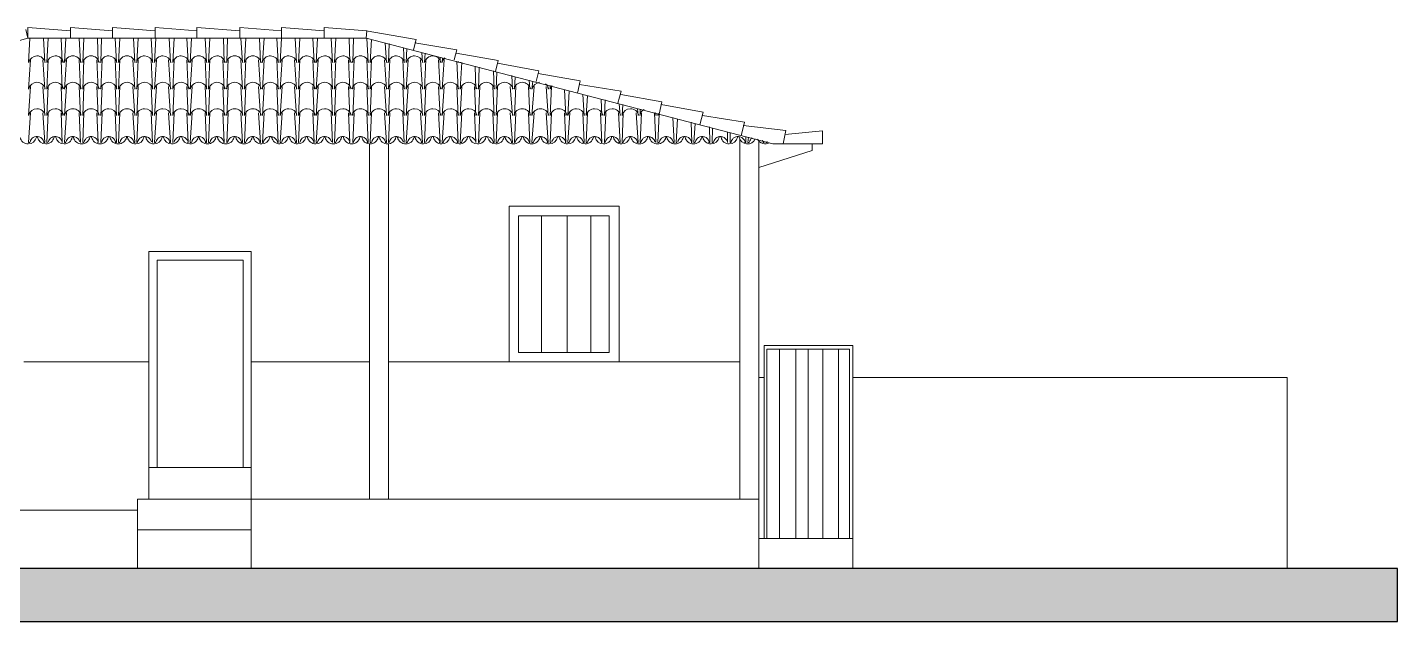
# Model space of a CAD drawing. Header units: millimetres. Extents: x -84153 to -61253, y 16 to 5607.
# Drawn here: x -74154 to -61253, y 16 to 5607 of the extents above; entities that cross this region are included whole.
import ezdxf

# ---------------------------------------------------------------- set-up
doc = ezdxf.new("R2010")
doc.units = ezdxf.units.MM
for name, color, linetype, lineweight in [('A-ALV-___-___-EXI', 250, 'Continuous', 25), ('A-BAS-___-___-EXI', 250, 'Continuous', 25), ('A-COB-___-___-EXI', 250, 'Continuous', 25), ('A-ESC-___-___-EXI', 250, 'Continuous', 25), ('A-JAN-___-___-EXI', 250, 'Continuous', 25), ('A-POR-___-___-EXI', 250, 'Continuous', 25)]:
    doc.layers.add(name, color=color, linetype=linetype, lineweight=lineweight)

msp = doc.modelspace()

# ---------------------------------------------------------------- hatches: boundary and pattern name
at = {"layer": 'A-BAS-___-___-EXI', "true_color": 0xcb9898}
msp.add_hatch(color=253, dxfattribs=at).paths.add_polyline_path([(-61253, 16), (-61253, 516), (-84153, 516), (-84153, 16)])

# ---------------------------------------------------------------- linework, layer by layer
at = {"layer": 'A-ALV-___-___-EXI', "color": 28, "lineweight": 15}
for p, q in [((-67447, 1166), (-67447, 4555)), ((-67268, 1166), (-67268, 4543)), ((-70932, 1166), (-70932, 4511)), ((-70754, 1166), (-70754, 4511)), ((-74188, 2459), (-73009, 2459)), ((-72047, 2459), (-70932, 2459)), ((-70754, 2459), (-67447, 2459)), ((-67268, 2312), (-67217, 2312)), ((-72047, 1166), (-67268, 1166)), ((-67268, 516), (-67268, 1166))]:
    msp.add_line(p, q, dxfattribs=at)
at = {"layer": 'A-ALV-___-___-EXI', "color": 28, "lineweight": 15, "flags": 128}
for points in [[(-77584, 4536), (-77584, 1064), (-73117, 1064)], [(-66383, 2312), (-62292, 2312), (-62292, 516)]]:
    msp.add_lwpolyline(points, dxfattribs=at)
at = {"layer": 'A-BAS-___-___-EXI'}
msp.add_lwpolyline([(-84153, 516), (-84153, 16), (-61253, 16), (-61253, 516)], close=True, dxfattribs=at)
at = {"layer": 'A-COB-___-___-EXI', "color": 28, "lineweight": 15}
for p, q in [((-73748, 5575), (-74150, 5607)), ((-73748, 5505), (-73748, 5607)), ((-73353, 5575), (-73748, 5607)), ((-73353, 5505), (-73353, 5607)), ((-72952, 5575), (-73353, 5607)), ((-72952, 5505), (-72952, 5607)), ((-72557, 5575), (-72952, 5607)), ((-72557, 5505), (-72557, 5607)), ((-72155, 5575), (-72557, 5607)), ((-72155, 5505), (-72155, 5607)), ((-71760, 5575), (-72155, 5607)), ((-71359, 5575), (-71760, 5607)), ((-71359, 5505), (-71359, 5607)), ((-70957, 5575), (-71359, 5607)), ((-70964, 5575), (-70492, 5492)), ((-74143, 5275), (-74130, 5505)), ((-73990, 5275), (-74003, 5505)), ((-73971, 5275), (-73958, 5505)), ((-73825, 5275), (-73837, 5505)), ((-73806, 5275), (-73793, 5505)), ((-73653, 5275), (-73665, 5505)), ((-73633, 5275), (-73621, 5505)), ((-73487, 5275), (-73493, 5505)), ((-73461, 5275), (-73455, 5505)), ((-73315, 5275), (-73328, 5505)), ((-73296, 5275), (-73283, 5505)), ((-73143, 5275), (-73156, 5505)), ((-73124, 5275), (-73111, 5505)), ((-72977, 5275), (-72990, 5505)), ((-72958, 5275), (-72945, 5505)), ((-72805, 5275), (-72818, 5505)), ((-72786, 5275), (-72773, 5505)), ((-72640, 5275), (-72652, 5505)), ((-72620, 5275), (-72608, 5505)), ((-72467, 5275), (-72480, 5505)), ((-72448, 5275), (-72436, 5505)), ((-72302, 5275), (-72308, 5505)), ((-72276, 5275), (-72270, 5505)), ((-72130, 5275), (-72143, 5505)), ((-72111, 5275), (-72098, 5505)), ((-71958, 5275), (-71970, 5505)), ((-71939, 5275), (-71926, 5505)), ((-71792, 5275), (-71805, 5505)), ((-71620, 5275), (-71633, 5505)), ((-71601, 5275), (-71588, 5505)), ((-71454, 5275), (-71467, 5505)), ((-71435, 5275), (-71423, 5505)), ((-71282, 5275), (-71295, 5505)), ((-71263, 5275), (-71250, 5505)), ((-71117, 5275), (-71123, 5505)), ((-71091, 5275), (-71085, 5505)), ((-70945, 5275), (-70957, 5505)), ((-70926, 5275), (-70913, 5492)), ((-70773, 5275), (-70785, 5460)), ((-70754, 5275), (-70747, 5454)), ((-70518, 5396), (-70492, 5492)), ((-70505, 5460), (-70110, 5396)), ((-74143, 5027), (-74124, 5301)), ((-73990, 5027), (-74009, 5301)), ((-73971, 5027), (-73958, 5301)), ((-73825, 5027), (-73837, 5301)), ((-73806, 5027), (-73786, 5301)), ((-73653, 5027), (-73665, 5301)), ((-73633, 5027), (-73621, 5301)), ((-73487, 5027), (-73500, 5301)), ((-73461, 5027), (-73449, 5301)), ((-73315, 5027), (-73328, 5301)), ((-73296, 5027), (-73283, 5301)), ((-73143, 5027), (-73162, 5301)), ((-73124, 5027), (-73111, 5301)), ((-72977, 5027), (-72990, 5301)), ((-72958, 5027), (-72939, 5301)), ((-72805, 5027), (-72824, 5301)), ((-72786, 5027), (-72773, 5301)), ((-72640, 5027), (-72652, 5301)), ((-72620, 5027), (-72601, 5301)), ((-72467, 5027), (-72480, 5301)), ((-72448, 5027), (-72436, 5301)), ((-72302, 5027), (-72315, 5301)), ((-72276, 5027), (-72264, 5301)), ((-72130, 5027), (-72143, 5301)), ((-72111, 5027), (-72098, 5301)), ((-71958, 5027), (-71977, 5301)), ((-71939, 5027), (-71926, 5301)), ((-71792, 5027), (-71805, 5301)), ((-71773, 5027), (-71754, 5301)), ((-71620, 5027), (-71639, 5301)), ((-71601, 5027), (-71588, 5301)), ((-71454, 5027), (-71467, 5301)), ((-71435, 5027), (-71416, 5301)), ((-71282, 5027), (-71295, 5301)), ((-71263, 5027), (-71250, 5301)), ((-71117, 5027), (-71129, 5301)), ((-71091, 5027), (-71078, 5301)), ((-70945, 5027), (-70957, 5301)), ((-70926, 5027), (-70913, 5301)), ((-70773, 5027), (-70792, 5301)), ((-70754, 5027), (-70741, 5301)), ((-70607, 5027), (-70620, 5301)), ((-70607, 5275), (-70613, 5415)), ((-70588, 5275), (-70581, 5409)), ((-70588, 5027), (-70569, 5301)), ((-70435, 5027), (-70454, 5301)), ((-70435, 5275), (-70441, 5371)), ((-70416, 5275), (-70409, 5364)), ((-70416, 5027), (-70403, 5301)), ((-70269, 5027), (-70282, 5301)), ((-70269, 5275), (-70269, 5326)), ((-70250, 5275), (-70244, 5320)), ((-70250, 5027), (-70231, 5301)), ((-70135, 5301), (-70110, 5396)), ((-70116, 5364), (-69721, 5294)), ((-69747, 5192), (-69721, 5294)), ((-70097, 5027), (-70110, 5288)), ((-70097, 5275), (-70097, 5282)), ((-70078, 5027), (-70065, 5275)), ((-69932, 5027), (-69938, 5243)), ((-69906, 5027), (-69900, 5231)), ((-69760, 5027), (-69766, 5199)), ((-69740, 5027), (-69734, 5186)), ((-69728, 5269), (-69339, 5199)), ((-69365, 5097), (-69339, 5199)), ((-69345, 5173), (-68950, 5103)), ((-74143, 4778), (-74124, 5052)), ((-73990, 4778), (-74009, 5052)), ((-73971, 4778), (-73958, 5052)), ((-73825, 4778), (-73837, 5052)), ((-73806, 4778), (-73786, 5052)), ((-73653, 4778), (-73665, 5052)), ((-73633, 4778), (-73621, 5052)), ((-73487, 4778), (-73500, 5052)), ((-73461, 4778), (-73449, 5052)), ((-73315, 4778), (-73328, 5052)), ((-73296, 4778), (-73283, 5052)), ((-73143, 4778), (-73162, 5052)), ((-73124, 4778), (-73111, 5052)), ((-72977, 4778), (-72990, 5052)), ((-72958, 4778), (-72939, 5052)), ((-72805, 4778), (-72824, 5052)), ((-72786, 4778), (-72773, 5052)), ((-72640, 4778), (-72652, 5052)), ((-72620, 4778), (-72601, 5052)), ((-72467, 4778), (-72480, 5052)), ((-72448, 4778), (-72436, 5052)), ((-72302, 4778), (-72315, 5052)), ((-72276, 4778), (-72264, 5052)), ((-72130, 4778), (-72143, 5052)), ((-72111, 4778), (-72098, 5052)), ((-71958, 4778), (-71977, 5052)), ((-71939, 4778), (-71926, 5052)), ((-71792, 4778), (-71805, 5052)), ((-71773, 4778), (-71754, 5052)), ((-71620, 4778), (-71639, 5052)), ((-71601, 4778), (-71588, 5052)), ((-71454, 4778), (-71467, 5052)), ((-71435, 4778), (-71416, 5052)), ((-71282, 4778), (-71295, 5052)), ((-71263, 4778), (-71250, 5052)), ((-71117, 4778), (-71129, 5052)), ((-71091, 4778), (-71078, 5052)), ((-70945, 4778), (-70957, 5052)), ((-70926, 4778), (-70913, 5052)), ((-70773, 4778), (-70792, 5052)), ((-70754, 4778), (-70741, 5052)), ((-70607, 4778), (-70620, 5052)), ((-70588, 4778), (-70569, 5052)), ((-70435, 4778), (-70454, 5052)), ((-70416, 4778), (-70403, 5052)), ((-70269, 4778), (-70282, 5052)), ((-70250, 4778), (-70231, 5052)), ((-70097, 4778), (-70110, 5052)), ((-70078, 4778), (-70065, 5052)), ((-69932, 4778), (-69944, 5052)), ((-69906, 4778), (-69893, 5052)), ((-69760, 4778), (-69772, 5052)), ((-69740, 4778), (-69728, 5052)), ((-69588, 4778), (-69607, 5052)), ((-69588, 5027), (-69594, 5154)), ((-69568, 5027), (-69562, 5141)), ((-69568, 4778), (-69556, 5052)), ((-69422, 4778), (-69435, 5052)), ((-69422, 5027), (-69428, 5110)), ((-69403, 5027), (-69396, 5097)), ((-69403, 4778), (-69384, 5052)), ((-69250, 4778), (-69269, 5052)), ((-69250, 5027), (-69256, 5065)), ((-69231, 5027), (-69231, 5059)), ((-69231, 4778), (-69218, 5052)), ((-68976, 4989), (-68950, 5103)), ((-68957, 5071), (-68562, 5008)), ((-69084, 4778), (-69097, 5020)), ((-69065, 4778), (-69052, 5008)), ((-68912, 4778), (-68925, 4976)), ((-68893, 4778), (-68880, 4963)), ((-68746, 4778), (-68753, 4931)), ((-68721, 4778), (-68715, 4925)), ((-68594, 4893), (-68562, 5008)), ((-68568, 4976), (-68179, 4906)), ((-73653, 4523), (-73665, 4804)), ((-72977, 4523), (-72990, 4804)), ((-71282, 4523), (-71295, 4804)), ((-70607, 4523), (-70620, 4804)), ((-69932, 4523), (-69944, 4804)), ((-68574, 4778), (-68581, 4887)), ((-68555, 4778), (-68549, 4880)), ((-68402, 4778), (-68409, 4842)), ((-68383, 4778), (-68383, 4836)), ((-68237, 4523), (-68249, 4804)), ((-68237, 4778), (-68237, 4797)), ((-68218, 4778), (-68218, 4791)), ((-68186, 4880), (-67791, 4810)), ((-67823, 4689), (-67791, 4810)), ((-67797, 4778), (-67402, 4715)), ((-67434, 4587), (-67402, 4715)), ((-67415, 4683), (-67013, 4638)), ((-73035, 4574), (-73028, 4574)), ((-71849, 4574), (-71843, 4574)), ((-70664, 4574), (-70658, 4574)), ((-68294, 4574), (-68288, 4574)), ((-67561, 4523), (-67561, 4625)), ((-67039, 4511), (-67013, 4638))]:
    msp.add_line(p, q, dxfattribs=at)
at = {"layer": 'A-COB-___-___-EXI', "color": 28, "lineweight": 15, "flags": 128}
for points in [[(-74169, 5587), (-74150, 5505), (-77584, 4536), (-78087, 4536), (-78183, 4536)], [(-74150, 5607), (-74150, 5505), (-70964, 5505), (-70957, 5575)], [(-71773, 5275), (-71760, 5505), (-71760, 5607)], [(-70964, 5505), (-67134, 4511), (-66669, 4511)], [(-68205, 4523), (-68218, 4523), (-68205, 4791), (-68179, 4906)], [(-74130, 4523), (-74143, 4523), (-74124, 4804)], [(-74003, 4523), (-73990, 4523), (-74009, 4804)], [(-73965, 4523), (-73971, 4523), (-73958, 4804)], [(-73831, 4523), (-73825, 4523), (-73837, 4804)], [(-73793, 4523), (-73806, 4523), (-73786, 4804)], [(-73621, 4523), (-73633, 4523), (-73621, 4804)], [(-73493, 4523), (-73487, 4523), (-73500, 4804)], [(-73455, 4523), (-73461, 4523), (-73449, 4804)], [(-73328, 4804), (-73315, 4523), (-73321, 4523), (-73328, 4523)], [(-73283, 4523), (-73296, 4523), (-73283, 4804)], [(-73156, 4523), (-73143, 4523), (-73162, 4804)], [(-73117, 4523), (-73124, 4523), (-73111, 4804)], [(-72945, 4523), (-72958, 4523), (-72939, 4804)], [(-72818, 4523), (-72805, 4523), (-72824, 4804)], [(-72780, 4523), (-72786, 4523), (-72773, 4804)], [(-72646, 4523), (-72640, 4523), (-72652, 4804)], [(-72608, 4523), (-72620, 4523), (-72601, 4804)], [(-72480, 4523), (-72467, 4523), (-72480, 4804)], [(-72448, 4523), (-72436, 4523), (-72448, 4523), (-72436, 4804)], [(-72308, 4523), (-72302, 4523), (-72315, 4804)], [(-72270, 4523), (-72276, 4523), (-72264, 4804)], [(-72143, 4804), (-72130, 4523), (-72136, 4523), (-72143, 4523)], [(-72098, 4523), (-72111, 4523), (-72098, 4804)], [(-71970, 4523), (-71958, 4523), (-71977, 4804)], [(-71939, 4523), (-71932, 4523), (-71939, 4523), (-71926, 4804)], [(-71798, 4523), (-71792, 4523), (-71805, 4804)], [(-71760, 4523), (-71773, 4523), (-71754, 4804)], [(-71633, 4523), (-71620, 4523), (-71639, 4804)], [(-71595, 4523), (-71601, 4523), (-71588, 4804)], [(-71461, 4523), (-71454, 4523), (-71467, 4804)], [(-71423, 4523), (-71435, 4523), (-71416, 4804)], [(-71250, 4523), (-71263, 4523), (-71250, 4804)], [(-71123, 4523), (-71117, 4523), (-71129, 4804)], [(-71085, 4523), (-71091, 4523), (-71078, 4804)], [(-70957, 4804), (-70945, 4523), (-70951, 4523), (-70957, 4523)], [(-70913, 4523), (-70926, 4523), (-70913, 4804)], [(-70785, 4523), (-70773, 4523), (-70792, 4804)], [(-70747, 4523), (-70754, 4523), (-70741, 4804)], [(-70575, 4523), (-70588, 4523), (-70569, 4804)], [(-70448, 4523), (-70435, 4523), (-70454, 4804)], [(-70409, 4523), (-70416, 4523), (-70403, 4804)], [(-70276, 4523), (-70269, 4523), (-70282, 4804)], [(-70237, 4523), (-70250, 4523), (-70231, 4804)], [(-70110, 4523), (-70097, 4523), (-70110, 4804)], [(-70065, 4523), (-70078, 4523), (-70065, 4804)], [(-69900, 4523), (-69906, 4523), (-69893, 4804)], [(-69772, 4804), (-69760, 4523), (-69766, 4523), (-69772, 4523)], [(-69728, 4523), (-69740, 4523), (-69728, 4804)], [(-69600, 4523), (-69588, 4523), (-69607, 4804)], [(-69562, 4523), (-69568, 4523), (-69556, 4804)], [(-69428, 4523), (-69422, 4523), (-69435, 4804)], [(-69403, 4523), (-69390, 4523), (-69403, 4523), (-69384, 4804)], [(-69263, 4523), (-69250, 4523), (-69269, 4804)], [(-69224, 4523), (-69231, 4523), (-69218, 4804)], [(-69091, 4523), (-69084, 4523), (-69097, 4804)], [(-69052, 4523), (-69065, 4523), (-69046, 4804)], [(-68925, 4523), (-68912, 4523), (-68925, 4804)], [(-68893, 4523), (-68880, 4523), (-68893, 4523), (-68880, 4804)], [(-68753, 4523), (-68746, 4523), (-68759, 4804)], [(-68715, 4523), (-68721, 4523), (-68708, 4804)], [(-68587, 4804), (-68574, 4523), (-68581, 4523), (-68587, 4523)], [(-68543, 4523), (-68555, 4523), (-68543, 4804)], [(-68415, 4523), (-68402, 4523), (-68422, 4804)], [(-68377, 4523), (-68383, 4523), (-68371, 4804)], [(-68077, 4523), (-68065, 4523), (-68077, 4759)], [(-68039, 4523), (-68046, 4523), (-68033, 4746)], [(-67905, 4523), (-67899, 4523), (-67905, 4715)], [(-67867, 4523), (-67880, 4523), (-67867, 4702)], [(-67740, 4523), (-67727, 4523), (-67733, 4670)], [(-67695, 4523), (-67708, 4523), (-67702, 4657)], [(-67529, 4523), (-67536, 4523), (-67536, 4613)], [(-67389, 4581), (-67389, 4523), (-67396, 4523), (-67402, 4523)], [(-67357, 4523), (-67370, 4523), (-67364, 4574)], [(-67230, 4523), (-67217, 4523), (-67224, 4536)], [(-67192, 4523), (-67198, 4523), (-67198, 4530)], [(-67020, 4600), (-66669, 4632), (-66669, 4511)], [(-66765, 4511), (-66765, 4447), (-67268, 4288)]]:
    msp.add_lwpolyline(points, dxfattribs=at)
at = {"layer": 'A-COB-___-___-EXI', "color": 18, "lineweight": 9}
for points in [[(-74064, 5339), (-74101, 5339), (-74133, 5313), (-74141, 5277)], [(-73986, 5277), (-73994, 5313), (-74026, 5339), (-74064, 5339)], [(-73892, 5339), (-73929, 5339), (-73961, 5313), (-73969, 5277)], [(-73814, 5277), (-73822, 5313), (-73854, 5339), (-73892, 5339)], [(-73726, 5339), (-73763, 5339), (-73795, 5313), (-73804, 5277)], [(-73648, 5277), (-73656, 5313), (-73689, 5339), (-73726, 5339)], [(-73554, 5339), (-73591, 5339), (-73623, 5313), (-73632, 5277)], [(-73476, 5277), (-73484, 5313), (-73517, 5339), (-73554, 5339)], [(-73388, 5339), (-73426, 5339), (-73458, 5313), (-73466, 5277)], [(-73311, 5277), (-73319, 5313), (-73351, 5339), (-73388, 5339)], [(-73216, 5339), (-73253, 5339), (-73286, 5313), (-73294, 5277)], [(-73138, 5277), (-73147, 5313), (-73179, 5339), (-73216, 5339)], [(-73050, 5339), (-73088, 5339), (-73120, 5313), (-73128, 5277)], [(-72973, 5277), (-72981, 5313), (-73013, 5339), (-73050, 5339)], [(-72878, 5339), (-72916, 5339), (-72948, 5313), (-72956, 5277)], [(-72801, 5277), (-72809, 5313), (-72841, 5339), (-72878, 5339)], [(-72706, 5339), (-72744, 5339), (-72776, 5313), (-72784, 5277)], [(-72629, 5277), (-72637, 5313), (-72669, 5339), (-72706, 5339)], [(-72541, 5339), (-72578, 5339), (-72610, 5313), (-72619, 5277)], [(-72463, 5277), (-72471, 5313), (-72504, 5339), (-72541, 5339)], [(-72369, 5339), (-72406, 5339), (-72438, 5313), (-72446, 5277)], [(-72291, 5277), (-72299, 5313), (-72331, 5339), (-72369, 5339)], [(-72203, 5339), (-72240, 5339), (-72273, 5313), (-72281, 5277)], [(-72125, 5277), (-72134, 5313), (-72166, 5339), (-72203, 5339)], [(-72031, 5339), (-72068, 5339), (-72101, 5313), (-72109, 5277)], [(-71953, 5277), (-71962, 5313), (-71994, 5339), (-72031, 5339)], [(-71865, 5339), (-71903, 5339), (-71935, 5313), (-71943, 5277)], [(-71788, 5277), (-71796, 5313), (-71828, 5339), (-71865, 5339)], [(-71693, 5339), (-71731, 5339), (-71763, 5313), (-71771, 5277)], [(-71616, 5277), (-71624, 5313), (-71656, 5339), (-71693, 5339)], [(-71521, 5339), (-71559, 5339), (-71591, 5313), (-71599, 5277)], [(-71444, 5277), (-71452, 5313), (-71484, 5339), (-71521, 5339)], [(-71356, 5339), (-71393, 5339), (-71425, 5313), (-71433, 5277)], [(-71278, 5277), (-71286, 5313), (-71318, 5339), (-71356, 5339)], [(-71184, 5339), (-71221, 5339), (-71253, 5313), (-71261, 5277)], [(-71106, 5277), (-71114, 5313), (-71146, 5339), (-71184, 5339)], [(-71018, 5339), (-71055, 5339), (-71088, 5313), (-71096, 5277)], [(-70940, 5277), (-70948, 5313), (-70981, 5339), (-71018, 5339)], [(-70846, 5339), (-70883, 5339), (-70916, 5313), (-70924, 5277)], [(-70768, 5277), (-70776, 5313), (-70809, 5339), (-70846, 5339)], [(-70680, 5339), (-70718, 5339), (-70750, 5313), (-70758, 5277)], [(-70603, 5277), (-70611, 5313), (-70643, 5339), (-70680, 5339)], [(-70508, 5339), (-70546, 5339), (-70578, 5313), (-70586, 5277)], [(-70431, 5277), (-70439, 5313), (-70471, 5339), (-70508, 5339)], [(-70336, 5339), (-70374, 5339), (-70406, 5313), (-70414, 5277)], [(-70259, 5277), (-70267, 5313), (-70299, 5339), (-70336, 5339)], [(-70222, 5320), (-70235, 5309), (-70244, 5294), (-70248, 5277)], [(-70093, 5277), (-70094, 5280), (-70095, 5284), (-70096, 5287)], [(-70075, 5281), (-70076, 5279), (-70076, 5278), (-70076, 5277)], [(-74064, 5090), (-74101, 5090), (-74133, 5065), (-74141, 5028)], [(-73986, 5028), (-73994, 5065), (-74026, 5090), (-74064, 5090)], [(-73892, 5090), (-73929, 5090), (-73961, 5065), (-73969, 5028)], [(-73814, 5028), (-73822, 5065), (-73854, 5090), (-73892, 5090)], [(-73726, 5090), (-73763, 5090), (-73795, 5065), (-73804, 5028)], [(-73648, 5028), (-73656, 5065), (-73689, 5090), (-73726, 5090)], [(-73554, 5090), (-73591, 5090), (-73623, 5065), (-73632, 5028)], [(-73476, 5028), (-73484, 5065), (-73517, 5090), (-73554, 5090)], [(-73388, 5090), (-73426, 5090), (-73458, 5065), (-73466, 5028)], [(-73311, 5028), (-73319, 5065), (-73351, 5090), (-73388, 5090)], [(-73216, 5090), (-73253, 5090), (-73286, 5065), (-73294, 5028)], [(-73138, 5028), (-73147, 5065), (-73179, 5090), (-73216, 5090)], [(-73050, 5090), (-73088, 5090), (-73120, 5065), (-73128, 5028)], [(-72973, 5028), (-72981, 5065), (-73013, 5090), (-73050, 5090)], [(-72878, 5090), (-72916, 5090), (-72948, 5065), (-72956, 5028)], [(-72801, 5028), (-72809, 5065), (-72841, 5090), (-72878, 5090)], [(-72706, 5090), (-72744, 5090), (-72776, 5065), (-72784, 5028)], [(-72629, 5028), (-72637, 5065), (-72669, 5090), (-72706, 5090)], [(-72541, 5090), (-72578, 5090), (-72610, 5065), (-72619, 5028)], [(-72463, 5028), (-72471, 5065), (-72504, 5090), (-72541, 5090)], [(-72369, 5090), (-72406, 5090), (-72438, 5065), (-72446, 5028)], [(-72291, 5028), (-72299, 5065), (-72331, 5090), (-72369, 5090)], [(-72203, 5090), (-72240, 5090), (-72273, 5065), (-72281, 5028)], [(-72125, 5028), (-72134, 5065), (-72166, 5090), (-72203, 5090)], [(-72031, 5090), (-72068, 5090), (-72101, 5065), (-72109, 5028)], [(-71953, 5028), (-71962, 5065), (-71994, 5090), (-72031, 5090)], [(-71865, 5090), (-71903, 5090), (-71935, 5065), (-71943, 5028)], [(-71788, 5028), (-71796, 5065), (-71828, 5090), (-71865, 5090)], [(-71693, 5090), (-71731, 5090), (-71763, 5065), (-71771, 5028)], [(-71616, 5028), (-71624, 5065), (-71656, 5090), (-71693, 5090)], [(-71521, 5090), (-71559, 5090), (-71591, 5065), (-71599, 5028)], [(-71444, 5028), (-71452, 5065), (-71484, 5090), (-71521, 5090)], [(-71356, 5090), (-71393, 5090), (-71425, 5065), (-71433, 5028)], [(-71278, 5028), (-71286, 5065), (-71318, 5090), (-71356, 5090)], [(-71184, 5090), (-71221, 5090), (-71253, 5065), (-71261, 5028)], [(-71106, 5028), (-71114, 5065), (-71146, 5090), (-71184, 5090)], [(-71018, 5090), (-71055, 5090), (-71088, 5065), (-71096, 5028)], [(-70940, 5028), (-70948, 5065), (-70981, 5090), (-71018, 5090)], [(-70846, 5090), (-70883, 5090), (-70916, 5065), (-70924, 5028)], [(-70768, 5028), (-70776, 5065), (-70809, 5090), (-70846, 5090)], [(-70680, 5090), (-70718, 5090), (-70750, 5065), (-70758, 5028)], [(-70603, 5028), (-70611, 5065), (-70643, 5090), (-70680, 5090)], [(-70508, 5090), (-70546, 5090), (-70578, 5065), (-70586, 5028)], [(-70431, 5028), (-70439, 5065), (-70471, 5090), (-70508, 5090)], [(-70336, 5090), (-70374, 5090), (-70406, 5065), (-70414, 5028)], [(-70259, 5028), (-70267, 5065), (-70299, 5090), (-70336, 5090)], [(-70171, 5090), (-70208, 5090), (-70240, 5065), (-70248, 5028)], [(-70093, 5028), (-70101, 5065), (-70133, 5090), (-70171, 5090)], [(-69998, 5090), (-70036, 5090), (-70068, 5065), (-70076, 5028)], [(-69921, 5028), (-69929, 5065), (-69961, 5090), (-69998, 5090)], [(-69833, 5090), (-69870, 5090), (-69902, 5065), (-69911, 5028)], [(-69755, 5028), (-69763, 5065), (-69796, 5090), (-69833, 5090)], [(-69661, 5090), (-69698, 5090), (-69730, 5065), (-69739, 5028)], [(-69583, 5028), (-69591, 5065), (-69624, 5090), (-69661, 5090)], [(-69495, 5090), (-69532, 5090), (-69565, 5065), (-69573, 5028)], [(-69417, 5028), (-69426, 5065), (-69458, 5090), (-69495, 5090)], [(-69331, 5090), (-69365, 5086), (-69393, 5062), (-69401, 5028)], [(-69245, 5028), (-69250, 5048), (-69261, 5065), (-69277, 5076)], [(-69215, 5059), (-69222, 5050), (-69226, 5039), (-69229, 5028)], [(-74064, 4842), (-74101, 4842), (-74133, 4816), (-74141, 4780)], [(-73986, 4780), (-73994, 4816), (-74026, 4842), (-74064, 4842)], [(-73892, 4842), (-73929, 4842), (-73961, 4816), (-73969, 4780)], [(-73814, 4780), (-73822, 4816), (-73854, 4842), (-73892, 4842)], [(-73726, 4842), (-73763, 4842), (-73795, 4816), (-73804, 4780)], [(-73648, 4780), (-73656, 4816), (-73689, 4842), (-73726, 4842)], [(-73554, 4842), (-73591, 4842), (-73623, 4816), (-73632, 4780)], [(-73476, 4780), (-73484, 4816), (-73517, 4842), (-73554, 4842)], [(-73388, 4842), (-73426, 4842), (-73458, 4816), (-73466, 4780)], [(-73311, 4780), (-73319, 4816), (-73351, 4842), (-73388, 4842)], [(-73216, 4842), (-73253, 4842), (-73286, 4816), (-73294, 4780)], [(-73138, 4780), (-73147, 4816), (-73179, 4842), (-73216, 4842)], [(-73050, 4842), (-73088, 4842), (-73120, 4816), (-73128, 4780)], [(-72973, 4780), (-72981, 4816), (-73013, 4842), (-73050, 4842)], [(-72878, 4842), (-72916, 4842), (-72948, 4816), (-72956, 4780)], [(-72801, 4780), (-72809, 4816), (-72841, 4842), (-72878, 4842)], [(-72706, 4842), (-72744, 4842), (-72776, 4816), (-72784, 4780)], [(-72629, 4780), (-72637, 4816), (-72669, 4842), (-72706, 4842)], [(-72541, 4842), (-72578, 4842), (-72610, 4816), (-72619, 4780)], [(-72463, 4780), (-72471, 4816), (-72504, 4842), (-72541, 4842)], [(-72369, 4842), (-72406, 4842), (-72438, 4816), (-72446, 4780)], [(-72291, 4780), (-72299, 4816), (-72331, 4842), (-72369, 4842)], [(-72203, 4842), (-72240, 4842), (-72273, 4816), (-72281, 4780)], [(-72125, 4780), (-72134, 4816), (-72166, 4842), (-72203, 4842)], [(-72031, 4842), (-72068, 4842), (-72101, 4816), (-72109, 4780)], [(-71953, 4780), (-71962, 4816), (-71994, 4842), (-72031, 4842)], [(-71865, 4842), (-71903, 4842), (-71935, 4816), (-71943, 4780)], [(-71788, 4780), (-71796, 4816), (-71828, 4842), (-71865, 4842)], [(-71693, 4842), (-71731, 4842), (-71763, 4816), (-71771, 4780)], [(-71616, 4780), (-71624, 4816), (-71656, 4842), (-71693, 4842)], [(-71521, 4842), (-71559, 4842), (-71591, 4816), (-71599, 4780)], [(-71444, 4780), (-71452, 4816), (-71484, 4842), (-71521, 4842)], [(-71356, 4842), (-71393, 4842), (-71425, 4816), (-71433, 4780)], [(-71278, 4780), (-71286, 4816), (-71318, 4842), (-71356, 4842)], [(-71184, 4842), (-71221, 4842), (-71253, 4816), (-71261, 4780)], [(-71106, 4780), (-71114, 4816), (-71146, 4842), (-71184, 4842)], [(-71018, 4842), (-71055, 4842), (-71088, 4816), (-71096, 4780)], [(-70940, 4780), (-70948, 4816), (-70981, 4842), (-71018, 4842)], [(-70846, 4842), (-70883, 4842), (-70916, 4816), (-70924, 4780)], [(-70768, 4780), (-70776, 4816), (-70809, 4842), (-70846, 4842)], [(-70680, 4842), (-70718, 4842), (-70750, 4816), (-70758, 4780)], [(-70603, 4780), (-70611, 4816), (-70643, 4842), (-70680, 4842)], [(-70508, 4842), (-70546, 4842), (-70578, 4816), (-70586, 4780)], [(-70431, 4780), (-70439, 4816), (-70471, 4842), (-70508, 4842)], [(-70336, 4842), (-70374, 4842), (-70406, 4816), (-70414, 4780)], [(-70259, 4780), (-70267, 4816), (-70299, 4842), (-70336, 4842)], [(-70171, 4842), (-70208, 4842), (-70240, 4816), (-70248, 4780)], [(-70093, 4780), (-70101, 4816), (-70133, 4842), (-70171, 4842)], [(-69998, 4842), (-70036, 4842), (-70068, 4816), (-70076, 4780)], [(-69921, 4780), (-69929, 4816), (-69961, 4842), (-69998, 4842)], [(-69833, 4842), (-69870, 4842), (-69902, 4816), (-69911, 4780)], [(-69755, 4780), (-69763, 4816), (-69796, 4842), (-69833, 4842)], [(-69661, 4842), (-69698, 4842), (-69730, 4816), (-69739, 4780)], [(-69583, 4780), (-69591, 4816), (-69624, 4842), (-69661, 4842)], [(-69495, 4842), (-69532, 4842), (-69565, 4816), (-69573, 4780)], [(-69417, 4780), (-69426, 4816), (-69458, 4842), (-69495, 4842)], [(-69323, 4842), (-69360, 4842), (-69393, 4816), (-69401, 4780)], [(-69245, 4780), (-69254, 4816), (-69286, 4842), (-69323, 4842)], [(-69151, 4842), (-69188, 4842), (-69221, 4816), (-69229, 4780)], [(-69073, 4780), (-69082, 4816), (-69114, 4842), (-69151, 4842)], [(-68985, 4842), (-69023, 4842), (-69055, 4816), (-69063, 4780)], [(-68908, 4780), (-68916, 4816), (-68948, 4842), (-68985, 4842)], [(-68813, 4842), (-68851, 4842), (-68883, 4816), (-68891, 4780)], [(-68736, 4780), (-68744, 4816), (-68776, 4842), (-68813, 4842)], [(-68648, 4842), (-68685, 4842), (-68717, 4816), (-68725, 4780)], [(-68570, 4780), (-68578, 4816), (-68610, 4842), (-68648, 4842)], [(-68476, 4842), (-68513, 4842), (-68545, 4816), (-68553, 4780)], [(-68398, 4780), (-68406, 4816), (-68438, 4842), (-68476, 4842)], [(-68347, 4833), (-68368, 4822), (-68383, 4803), (-68388, 4780)], [(-68232, 4780), (-68234, 4789), (-68238, 4798), (-68244, 4806)], [(-68210, 4796), (-68213, 4791), (-68214, 4786), (-68216, 4780)], [(-74224, 4573), (-74216, 4536), (-74184, 4511), (-74146, 4511)], [(-74146, 4511), (-74109, 4511), (-74077, 4536), (-74069, 4573)], [(-74098, 4571), (-74113, 4562), (-74125, 4547), (-74129, 4528)], [(-74045, 4578), (-74063, 4583), (-74082, 4581), (-74098, 4571)], [(-74058, 4573), (-74050, 4536), (-74018, 4511), (-73981, 4511)], [(-73998, 4529), (-74004, 4552), (-74021, 4571), (-74044, 4578)], [(-74001, 4526), (-74000, 4526), (-74000, 4526), (-74000, 4526)], [(-73998, 4528), (-73998, 4529), (-73998, 4529), (-73998, 4529)], [(-73981, 4511), (-73943, 4511), (-73911, 4536), (-73903, 4573)], [(-73925, 4571), (-73941, 4562), (-73953, 4547), (-73957, 4528)], [(-73873, 4578), (-73891, 4583), (-73910, 4581), (-73925, 4571)], [(-73886, 4573), (-73878, 4536), (-73846, 4511), (-73809, 4511)], [(-73826, 4529), (-73832, 4552), (-73849, 4571), (-73872, 4578)], [(-73829, 4526), (-73828, 4526), (-73828, 4526), (-73828, 4526)], [(-73826, 4528), (-73826, 4529), (-73826, 4529), (-73826, 4529)], [(-73809, 4511), (-73771, 4511), (-73739, 4536), (-73731, 4573)], [(-73760, 4571), (-73776, 4562), (-73787, 4547), (-73791, 4528)], [(-73707, 4578), (-73725, 4583), (-73744, 4581), (-73760, 4571)], [(-73721, 4573), (-73713, 4536), (-73680, 4511), (-73643, 4511)], [(-73708, 4576), (-73708, 4575), (-73708, 4575), (-73708, 4575)], [(-73706, 4578), (-73706, 4578), (-73707, 4578), (-73707, 4578)], [(-73661, 4529), (-73666, 4552), (-73683, 4571), (-73706, 4578)], [(-73643, 4511), (-73606, 4511), (-73574, 4536), (-73565, 4573)], [(-73588, 4571), (-73604, 4562), (-73615, 4547), (-73619, 4528)], [(-73535, 4578), (-73553, 4583), (-73572, 4581), (-73588, 4571)], [(-73549, 4573), (-73541, 4536), (-73508, 4511), (-73471, 4511)], [(-73489, 4529), (-73494, 4552), (-73511, 4571), (-73534, 4578)], [(-73491, 4526), (-73491, 4526), (-73490, 4526), (-73490, 4526)], [(-73489, 4528), (-73489, 4529), (-73489, 4529), (-73489, 4529)], [(-73471, 4511), (-73434, 4511), (-73402, 4536), (-73393, 4573)], [(-73422, 4571), (-73438, 4562), (-73449, 4547), (-73453, 4528)], [(-73369, 4578), (-73387, 4583), (-73406, 4581), (-73422, 4571)], [(-73377, 4573), (-73369, 4536), (-73336, 4511), (-73299, 4511)], [(-73323, 4529), (-73328, 4552), (-73346, 4571), (-73368, 4578)], [(-73323, 4528), (-73323, 4529), (-73323, 4529), (-73323, 4529)], [(-73319, 4526), (-73318, 4526), (-73318, 4526), (-73318, 4526)], [(-73299, 4511), (-73262, 4511), (-73229, 4536), (-73221, 4573)], [(-73250, 4571), (-73266, 4562), (-73277, 4547), (-73281, 4528)], [(-73197, 4578), (-73215, 4583), (-73234, 4581), (-73250, 4571)], [(-73211, 4573), (-73203, 4536), (-73171, 4511), (-73133, 4511)], [(-73151, 4529), (-73156, 4552), (-73174, 4571), (-73196, 4578)], [(-73153, 4526), (-73153, 4526), (-73153, 4526), (-73152, 4526)], [(-73151, 4528), (-73151, 4529), (-73151, 4529), (-73151, 4529)], [(-73133, 4511), (-73096, 4511), (-73064, 4536), (-73056, 4573)], [(-73084, 4571), (-73100, 4562), (-73112, 4547), (-73116, 4528)], [(-73032, 4578), (-73049, 4583), (-73069, 4581), (-73084, 4571)], [(-73039, 4573), (-73031, 4536), (-72999, 4511), (-72961, 4511)], [(-73031, 4578), (-73031, 4578), (-73031, 4578), (-73032, 4578)], [(-72985, 4529), (-72991, 4552), (-73008, 4571), (-73031, 4578)], [(-73027, 4576), (-73027, 4575), (-73026, 4575), (-73026, 4575)], [(-72961, 4511), (-72924, 4511), (-72892, 4536), (-72884, 4573)], [(-72912, 4571), (-72928, 4562), (-72940, 4547), (-72944, 4528)], [(-72860, 4578), (-72877, 4583), (-72897, 4581), (-72912, 4571)], [(-72873, 4573), (-72865, 4536), (-72833, 4511), (-72796, 4511)], [(-72813, 4529), (-72819, 4552), (-72836, 4571), (-72859, 4578)], [(-72816, 4526), (-72815, 4526), (-72815, 4526), (-72814, 4526)], [(-72813, 4528), (-72813, 4529), (-72813, 4529), (-72813, 4529)], [(-72796, 4511), (-72758, 4511), (-72726, 4536), (-72718, 4573)], [(-72740, 4571), (-72756, 4562), (-72768, 4547), (-72772, 4528)], [(-72688, 4578), (-72705, 4583), (-72725, 4581), (-72740, 4571)], [(-72701, 4573), (-72693, 4536), (-72661, 4511), (-72624, 4511)], [(-72641, 4529), (-72647, 4552), (-72664, 4571), (-72687, 4578)], [(-72643, 4526), (-72643, 4526), (-72643, 4526), (-72642, 4526)], [(-72641, 4528), (-72641, 4529), (-72641, 4529), (-72641, 4529)], [(-72624, 4511), (-72586, 4511), (-72554, 4536), (-72546, 4573)], [(-72575, 4571), (-72591, 4562), (-72602, 4547), (-72606, 4528)], [(-72522, 4578), (-72540, 4583), (-72559, 4581), (-72575, 4571)], [(-72536, 4573), (-72528, 4536), (-72495, 4511), (-72458, 4511)], [(-72476, 4529), (-72481, 4552), (-72498, 4571), (-72521, 4578)], [(-72478, 4526), (-72477, 4526), (-72477, 4526), (-72477, 4526)], [(-72478, 4526), (-72477, 4526), (-72477, 4526), (-72477, 4526)], [(-72476, 4528), (-72476, 4529), (-72476, 4529), (-72476, 4529)], [(-72476, 4528), (-72476, 4529), (-72476, 4529), (-72476, 4529)], [(-72458, 4511), (-72421, 4511), (-72388, 4536), (-72380, 4573)], [(-72403, 4571), (-72419, 4562), (-72430, 4547), (-72434, 4528)], [(-72403, 4571), (-72419, 4562), (-72430, 4547), (-72434, 4528)], [(-72350, 4578), (-72368, 4583), (-72387, 4581), (-72403, 4571)], [(-72350, 4578), (-72368, 4583), (-72387, 4581), (-72403, 4571)], [(-72364, 4573), (-72355, 4536), (-72323, 4511), (-72286, 4511)], [(-72351, 4576), (-72351, 4575), (-72351, 4575), (-72351, 4575)], [(-72349, 4578), (-72349, 4578), (-72350, 4578), (-72350, 4578)], [(-72304, 4529), (-72309, 4552), (-72326, 4571), (-72349, 4578)], [(-72304, 4529), (-72309, 4552), (-72326, 4571), (-72349, 4578)], [(-72306, 4526), (-72305, 4526), (-72305, 4526), (-72305, 4526)], [(-72303, 4528), (-72303, 4529), (-72304, 4529), (-72304, 4529)], [(-72286, 4511), (-72249, 4511), (-72216, 4536), (-72208, 4573)], [(-72237, 4571), (-72253, 4562), (-72264, 4547), (-72268, 4528)], [(-72184, 4578), (-72202, 4583), (-72221, 4581), (-72237, 4571)], [(-72192, 4573), (-72183, 4536), (-72151, 4511), (-72114, 4511)], [(-72138, 4529), (-72143, 4552), (-72161, 4571), (-72183, 4578)], [(-72138, 4528), (-72138, 4529), (-72138, 4529), (-72138, 4529)], [(-72134, 4526), (-72133, 4526), (-72133, 4526), (-72133, 4526)], [(-72114, 4511), (-72077, 4511), (-72044, 4536), (-72036, 4573)], [(-72065, 4571), (-72081, 4562), (-72092, 4547), (-72096, 4528)], [(-72012, 4578), (-72030, 4583), (-72049, 4581), (-72065, 4571)], [(-72026, 4573), (-72018, 4536), (-71986, 4511), (-71948, 4511)], [(-71966, 4529), (-71971, 4552), (-71989, 4571), (-72011, 4578)], [(-71968, 4526), (-71968, 4526), (-71967, 4526), (-71967, 4526)], [(-71966, 4528), (-71966, 4529), (-71966, 4529), (-71966, 4529)], [(-71948, 4511), (-71911, 4511), (-71879, 4536), (-71871, 4573)], [(-71899, 4571), (-71915, 4562), (-71927, 4547), (-71931, 4528)], [(-71899, 4571), (-71915, 4562), (-71927, 4547), (-71931, 4528)], [(-71847, 4578), (-71864, 4583), (-71883, 4581), (-71899, 4571)], [(-71847, 4578), (-71864, 4583), (-71883, 4581), (-71899, 4571)], [(-71854, 4573), (-71846, 4536), (-71813, 4511), (-71776, 4511)], [(-71854, 4573), (-71846, 4536), (-71813, 4511), (-71776, 4511)], [(-71846, 4578), (-71846, 4578), (-71846, 4578), (-71847, 4578)], [(-71800, 4529), (-71806, 4552), (-71823, 4571), (-71846, 4578)], [(-71800, 4529), (-71806, 4552), (-71823, 4571), (-71846, 4578)], [(-71841, 4576), (-71841, 4575), (-71841, 4575), (-71841, 4575)], [(-71800, 4528), (-71800, 4529), (-71800, 4529), (-71800, 4529)], [(-71796, 4526), (-71796, 4526), (-71795, 4526), (-71795, 4526)], [(-71776, 4511), (-71739, 4511), (-71707, 4536), (-71699, 4573)], [(-71776, 4511), (-71739, 4511), (-71707, 4536), (-71699, 4573)], [(-71727, 4571), (-71743, 4562), (-71755, 4547), (-71759, 4528)], [(-71675, 4578), (-71692, 4583), (-71711, 4581), (-71727, 4571)], [(-71688, 4573), (-71680, 4536), (-71648, 4511), (-71610, 4511)], [(-71628, 4529), (-71634, 4552), (-71651, 4571), (-71674, 4578)], [(-71630, 4526), (-71630, 4526), (-71630, 4526), (-71629, 4526)], [(-71628, 4528), (-71628, 4529), (-71628, 4529), (-71628, 4529)], [(-71610, 4511), (-71573, 4511), (-71541, 4536), (-71533, 4573)], [(-71555, 4571), (-71571, 4562), (-71583, 4547), (-71587, 4528)], [(-71503, 4578), (-71520, 4583), (-71539, 4581), (-71555, 4571)], [(-71516, 4573), (-71508, 4536), (-71476, 4511), (-71438, 4511)], [(-71456, 4529), (-71462, 4552), (-71479, 4571), (-71501, 4578)], [(-71458, 4526), (-71458, 4526), (-71458, 4526), (-71457, 4526)], [(-71456, 4528), (-71456, 4529), (-71456, 4529), (-71456, 4529)], [(-71438, 4511), (-71401, 4511), (-71369, 4536), (-71361, 4573)], [(-71390, 4571), (-71406, 4562), (-71417, 4547), (-71421, 4528)], [(-71337, 4578), (-71355, 4583), (-71374, 4581), (-71390, 4571)], [(-71351, 4573), (-71342, 4536), (-71310, 4511), (-71273, 4511)], [(-71338, 4576), (-71338, 4575), (-71338, 4575), (-71338, 4575)], [(-71336, 4578), (-71336, 4578), (-71337, 4578), (-71337, 4578)], [(-71291, 4529), (-71296, 4552), (-71313, 4571), (-71336, 4578)], [(-71273, 4511), (-71236, 4511), (-71203, 4536), (-71195, 4573)], [(-71218, 4571), (-71233, 4562), (-71245, 4547), (-71249, 4528)], [(-71165, 4578), (-71183, 4583), (-71202, 4581), (-71218, 4571)], [(-71179, 4573), (-71170, 4536), (-71138, 4511), (-71101, 4511)], [(-71118, 4529), (-71124, 4552), (-71141, 4571), (-71164, 4578)], [(-71121, 4526), (-71120, 4526), (-71120, 4526), (-71120, 4526)], [(-71118, 4528), (-71118, 4529), (-71118, 4529), (-71118, 4529)], [(-71101, 4511), (-71064, 4511), (-71031, 4536), (-71023, 4573)], [(-71052, 4571), (-71068, 4562), (-71079, 4547), (-71083, 4528)], [(-70999, 4578), (-71017, 4583), (-71036, 4581), (-71052, 4571)], [(-71006, 4573), (-70998, 4536), (-70966, 4511), (-70929, 4511)], [(-70953, 4529), (-70958, 4552), (-70975, 4571), (-70998, 4578)], [(-70953, 4528), (-70953, 4529), (-70953, 4529), (-70953, 4529)], [(-70949, 4526), (-70948, 4526), (-70948, 4526), (-70948, 4526)], [(-70929, 4511), (-70891, 4511), (-70859, 4536), (-70851, 4573)], [(-70880, 4571), (-70896, 4562), (-70907, 4547), (-70911, 4528)], [(-70827, 4578), (-70845, 4583), (-70864, 4581), (-70880, 4571)], [(-70841, 4573), (-70833, 4536), (-70800, 4511), (-70763, 4511)], [(-70781, 4529), (-70786, 4552), (-70803, 4571), (-70826, 4578)], [(-70783, 4526), (-70783, 4526), (-70782, 4526), (-70782, 4526)], [(-70781, 4528), (-70781, 4529), (-70781, 4529), (-70781, 4529)], [(-70763, 4511), (-70726, 4511), (-70694, 4536), (-70685, 4573)], [(-70714, 4571), (-70730, 4562), (-70741, 4547), (-70746, 4528)], [(-70662, 4578), (-70679, 4583), (-70698, 4581), (-70714, 4571)], [(-70669, 4573), (-70661, 4536), (-70628, 4511), (-70591, 4511)], [(-70660, 4578), (-70661, 4578), (-70661, 4578), (-70662, 4578)], [(-70615, 4529), (-70621, 4552), (-70638, 4571), (-70660, 4578)], [(-70656, 4576), (-70656, 4575), (-70656, 4575), (-70656, 4575)], [(-70591, 4511), (-70554, 4511), (-70522, 4536), (-70513, 4573)], [(-70542, 4571), (-70558, 4562), (-70569, 4547), (-70574, 4528)], [(-70490, 4578), (-70507, 4583), (-70526, 4581), (-70542, 4571)], [(-70503, 4573), (-70495, 4536), (-70463, 4511), (-70425, 4511)], [(-70443, 4529), (-70448, 4552), (-70466, 4571), (-70488, 4578)], [(-70445, 4526), (-70445, 4526), (-70445, 4526), (-70444, 4526)], [(-70443, 4528), (-70443, 4529), (-70443, 4529), (-70443, 4529)], [(-70425, 4511), (-70388, 4511), (-70356, 4536), (-70348, 4573)], [(-70370, 4571), (-70386, 4562), (-70397, 4547), (-70401, 4528)], [(-70317, 4578), (-70335, 4583), (-70354, 4581), (-70370, 4571)], [(-70331, 4573), (-70323, 4536), (-70291, 4511), (-70253, 4511)], [(-70271, 4529), (-70276, 4552), (-70294, 4571), (-70316, 4578)], [(-70273, 4526), (-70273, 4526), (-70273, 4526), (-70272, 4526)], [(-70271, 4528), (-70271, 4529), (-70271, 4529), (-70271, 4529)], [(-70253, 4511), (-70216, 4511), (-70184, 4536), (-70176, 4573)], [(-70204, 4571), (-70220, 4562), (-70232, 4547), (-70236, 4528)], [(-70152, 4578), (-70170, 4583), (-70189, 4581), (-70204, 4571)], [(-70165, 4573), (-70157, 4536), (-70125, 4511), (-70088, 4511)], [(-70105, 4529), (-70111, 4552), (-70128, 4571), (-70151, 4578)], [(-70108, 4526), (-70107, 4526), (-70107, 4526), (-70106, 4526)], [(-70105, 4528), (-70105, 4529), (-70105, 4529), (-70105, 4529)], [(-70088, 4511), (-70050, 4511), (-70018, 4536), (-70010, 4573)], [(-70032, 4571), (-70048, 4562), (-70060, 4547), (-70064, 4528)], [(-69980, 4578), (-69997, 4583), (-70017, 4581), (-70032, 4571)], [(-69993, 4573), (-69985, 4536), (-69953, 4511), (-69916, 4511)], [(-69981, 4576), (-69981, 4575), (-69981, 4575), (-69981, 4575)], [(-69979, 4578), (-69979, 4578), (-69979, 4578), (-69980, 4578)], [(-69933, 4529), (-69939, 4552), (-69956, 4571), (-69979, 4578)], [(-69916, 4511), (-69878, 4511), (-69846, 4536), (-69838, 4573)], [(-69867, 4571), (-69883, 4562), (-69894, 4547), (-69898, 4528)], [(-69814, 4578), (-69832, 4583), (-69851, 4581), (-69867, 4571)], [(-69821, 4573), (-69813, 4536), (-69781, 4511), (-69744, 4511)], [(-69768, 4529), (-69773, 4552), (-69790, 4571), (-69813, 4578)], [(-69768, 4528), (-69768, 4529), (-69768, 4529), (-69768, 4529)], [(-69764, 4526), (-69763, 4526), (-69763, 4526), (-69762, 4526)], [(-69744, 4511), (-69706, 4511), (-69674, 4536), (-69666, 4573)], [(-69695, 4571), (-69711, 4562), (-69722, 4547), (-69726, 4528)], [(-69642, 4578), (-69660, 4583), (-69679, 4581), (-69695, 4571)], [(-69656, 4573), (-69648, 4536), (-69615, 4511), (-69578, 4511)], [(-69596, 4529), (-69601, 4552), (-69618, 4571), (-69641, 4578)], [(-69598, 4526), (-69597, 4526), (-69597, 4526), (-69597, 4526)], [(-69596, 4528), (-69596, 4529), (-69596, 4529), (-69596, 4529)], [(-69578, 4511), (-69541, 4511), (-69508, 4536), (-69500, 4573)], [(-69529, 4571), (-69545, 4562), (-69556, 4547), (-69560, 4528)], [(-69476, 4578), (-69494, 4583), (-69513, 4581), (-69529, 4571)], [(-69484, 4573), (-69476, 4536), (-69443, 4511), (-69406, 4511)], [(-69430, 4529), (-69435, 4552), (-69453, 4571), (-69475, 4578)], [(-69430, 4528), (-69430, 4529), (-69430, 4529), (-69430, 4529)], [(-69430, 4528), (-69430, 4529), (-69430, 4529), (-69430, 4529)], [(-69426, 4526), (-69425, 4526), (-69425, 4526), (-69425, 4526)], [(-69426, 4526), (-69425, 4526), (-69425, 4526), (-69425, 4526)], [(-69406, 4511), (-69369, 4511), (-69336, 4536), (-69328, 4573)], [(-69357, 4571), (-69373, 4562), (-69384, 4547), (-69388, 4528)], [(-69357, 4571), (-69373, 4562), (-69384, 4547), (-69388, 4528)], [(-69304, 4578), (-69322, 4583), (-69341, 4581), (-69357, 4571)], [(-69304, 4578), (-69322, 4583), (-69341, 4581), (-69357, 4571)], [(-69318, 4573), (-69310, 4536), (-69278, 4511), (-69240, 4511)], [(-69306, 4576), (-69306, 4575), (-69305, 4575), (-69305, 4575)], [(-69303, 4578), (-69304, 4578), (-69304, 4578), (-69304, 4578)], [(-69258, 4529), (-69263, 4552), (-69281, 4571), (-69303, 4578)], [(-69258, 4529), (-69263, 4552), (-69281, 4571), (-69303, 4578)], [(-69260, 4526), (-69260, 4526), (-69259, 4526), (-69259, 4526)], [(-69258, 4528), (-69258, 4529), (-69258, 4529), (-69258, 4529)], [(-69240, 4511), (-69203, 4511), (-69171, 4536), (-69163, 4573)], [(-69185, 4571), (-69201, 4562), (-69212, 4547), (-69216, 4528)], [(-69132, 4578), (-69150, 4583), (-69169, 4581), (-69185, 4571)], [(-69146, 4573), (-69138, 4536), (-69106, 4511), (-69068, 4511)], [(-69086, 4529), (-69091, 4552), (-69109, 4571), (-69131, 4578)], [(-69088, 4526), (-69088, 4526), (-69087, 4526), (-69087, 4526)], [(-69086, 4528), (-69086, 4529), (-69086, 4529), (-69086, 4529)], [(-69068, 4511), (-69031, 4511), (-68999, 4536), (-68991, 4573)], [(-69019, 4571), (-69035, 4562), (-69047, 4547), (-69051, 4528)], [(-68967, 4578), (-68984, 4583), (-69004, 4581), (-69019, 4571)], [(-68980, 4573), (-68972, 4536), (-68940, 4511), (-68903, 4511)], [(-68920, 4529), (-68926, 4552), (-68943, 4571), (-68966, 4578)], [(-68922, 4526), (-68922, 4526), (-68922, 4526), (-68921, 4526)], [(-68920, 4528), (-68920, 4529), (-68920, 4529), (-68920, 4529)], [(-68903, 4511), (-68865, 4511), (-68833, 4536), (-68825, 4573)], [(-68847, 4571), (-68863, 4562), (-68875, 4547), (-68879, 4528)], [(-68847, 4571), (-68863, 4562), (-68875, 4547), (-68879, 4528)], [(-68795, 4578), (-68812, 4583), (-68831, 4581), (-68847, 4571)], [(-68795, 4578), (-68812, 4583), (-68831, 4581), (-68847, 4571)], [(-68808, 4573), (-68800, 4536), (-68768, 4511), (-68731, 4511)], [(-68808, 4573), (-68800, 4536), (-68768, 4511), (-68731, 4511)], [(-68796, 4576), (-68796, 4575), (-68796, 4575), (-68796, 4575)], [(-68794, 4578), (-68794, 4578), (-68794, 4578), (-68795, 4578)], [(-68748, 4529), (-68754, 4552), (-68771, 4571), (-68794, 4578)], [(-68748, 4529), (-68754, 4552), (-68771, 4571), (-68794, 4578)], [(-68750, 4526), (-68750, 4526), (-68750, 4526), (-68749, 4526)], [(-68748, 4528), (-68748, 4529), (-68748, 4529), (-68748, 4529)], [(-68731, 4511), (-68693, 4511), (-68661, 4536), (-68653, 4573)], [(-68731, 4511), (-68693, 4511), (-68661, 4536), (-68653, 4573)], [(-68682, 4571), (-68698, 4562), (-68709, 4547), (-68713, 4528)], [(-68629, 4578), (-68647, 4583), (-68666, 4581), (-68682, 4571)], [(-68636, 4573), (-68628, 4536), (-68596, 4511), (-68558, 4511)], [(-68583, 4529), (-68588, 4552), (-68605, 4571), (-68628, 4578)], [(-68582, 4528), (-68582, 4529), (-68583, 4529), (-68583, 4529)], [(-68578, 4526), (-68578, 4526), (-68578, 4526), (-68577, 4526)], [(-68558, 4511), (-68521, 4511), (-68489, 4536), (-68481, 4573)], [(-68510, 4571), (-68526, 4562), (-68537, 4547), (-68541, 4528)], [(-68457, 4578), (-68475, 4583), (-68494, 4581), (-68510, 4571)], [(-68471, 4573), (-68462, 4536), (-68430, 4511), (-68393, 4511)], [(-68411, 4529), (-68416, 4552), (-68433, 4571), (-68456, 4578)], [(-68413, 4526), (-68412, 4526), (-68412, 4526), (-68412, 4526)], [(-68410, 4528), (-68410, 4529), (-68411, 4529), (-68411, 4529)], [(-68393, 4511), (-68356, 4511), (-68323, 4536), (-68315, 4573)], [(-68344, 4571), (-68360, 4562), (-68371, 4547), (-68375, 4528)], [(-68291, 4578), (-68309, 4583), (-68328, 4581), (-68344, 4571)], [(-68299, 4573), (-68290, 4536), (-68258, 4511), (-68221, 4511)], [(-68290, 4578), (-68290, 4578), (-68291, 4578), (-68291, 4578)], [(-68245, 4529), (-68250, 4552), (-68267, 4571), (-68290, 4578)], [(-68286, 4576), (-68286, 4575), (-68286, 4575), (-68286, 4575)], [(-68221, 4511), (-68184, 4511), (-68151, 4536), (-68143, 4573)], [(-68172, 4571), (-68188, 4562), (-68199, 4547), (-68203, 4528)], [(-68119, 4578), (-68137, 4583), (-68156, 4581), (-68172, 4571)], [(-68133, 4573), (-68125, 4536), (-68092, 4511), (-68055, 4511)], [(-68073, 4529), (-68078, 4552), (-68095, 4571), (-68118, 4578)], [(-68075, 4526), (-68075, 4526), (-68074, 4526), (-68074, 4526)], [(-68073, 4528), (-68073, 4529), (-68073, 4529), (-68073, 4529)], [(-68055, 4511), (-68018, 4511), (-67986, 4536), (-67977, 4573)], [(-68000, 4571), (-68016, 4562), (-68027, 4547), (-68031, 4528)], [(-67947, 4578), (-67965, 4583), (-67984, 4581), (-68000, 4571)], [(-67961, 4573), (-67953, 4536), (-67920, 4511), (-67883, 4511)], [(-67901, 4529), (-67906, 4552), (-67923, 4571), (-67946, 4578)], [(-67903, 4526), (-67903, 4526), (-67902, 4526), (-67902, 4526)], [(-67901, 4528), (-67901, 4529), (-67901, 4529), (-67901, 4529)], [(-67883, 4511), (-67846, 4511), (-67814, 4536), (-67805, 4573)], [(-67834, 4571), (-67850, 4562), (-67861, 4547), (-67866, 4528)], [(-67782, 4578), (-67799, 4583), (-67818, 4581), (-67834, 4571)], [(-67795, 4573), (-67787, 4536), (-67755, 4511), (-67717, 4511)], [(-67735, 4529), (-67741, 4552), (-67758, 4571), (-67780, 4578)], [(-67737, 4526), (-67737, 4526), (-67737, 4526), (-67736, 4526)], [(-67735, 4528), (-67735, 4529), (-67735, 4529), (-67735, 4529)], [(-67717, 4511), (-67680, 4511), (-67648, 4536), (-67640, 4573)], [(-67662, 4571), (-67678, 4562), (-67689, 4547), (-67694, 4528)], [(-67610, 4578), (-67627, 4583), (-67646, 4581), (-67662, 4571)], [(-67623, 4573), (-67615, 4536), (-67583, 4511), (-67545, 4511)], [(-67611, 4576), (-67611, 4575), (-67611, 4575), (-67611, 4575)], [(-67608, 4578), (-67609, 4578), (-67609, 4578), (-67610, 4578)], [(-67563, 4529), (-67569, 4552), (-67586, 4571), (-67608, 4578)], [(-67545, 4511), (-67508, 4511), (-67476, 4536), (-67468, 4573)], [(-67497, 4571), (-67512, 4562), (-67524, 4547), (-67528, 4528)], [(-67444, 4578), (-67462, 4583), (-67481, 4581), (-67497, 4571)], [(-67451, 4573), (-67444, 4539), (-67416, 4515), (-67382, 4511)], [(-67397, 4529), (-67403, 4552), (-67420, 4571), (-67443, 4578)], [(-67397, 4528), (-67397, 4529), (-67397, 4529), (-67397, 4529)], [(-67393, 4526), (-67393, 4526), (-67393, 4526), (-67392, 4526)], [(-67382, 4511), (-67347, 4508), (-67315, 4526), (-67301, 4557)], [(-67330, 4568), (-67343, 4558), (-67352, 4544), (-67356, 4528)], [(-67280, 4556), (-67270, 4536), (-67252, 4521), (-67231, 4514)], [(-67225, 4529), (-67227, 4535), (-67229, 4542), (-67233, 4547)], [(-67231, 4514), (-67209, 4508), (-67186, 4510), (-67167, 4522)], [(-67228, 4526), (-67227, 4526), (-67227, 4526), (-67227, 4526)], [(-67225, 4528), (-67225, 4529), (-67225, 4529), (-67225, 4529)], [(-67189, 4533), (-67189, 4531), (-67190, 4530), (-67190, 4528)]]:
    msp.add_open_spline(points, degree=3, dxfattribs=at)
at = {"layer": 'A-ESC-___-___-EXI', "color": 28, "lineweight": 15}
for p, q in [((-73117, 879), (-73117, 1166)), ((-73117, 1166), (-72047, 1166)), ((-72047, 879), (-72047, 1166)), ((-73117, 879), (-73117, 516)), ((-72047, 879), (-73117, 879)), ((-72047, 516), (-72047, 879))]:
    msp.add_line(p, q, dxfattribs=at)
at = {"layer": 'A-JAN-___-___-EXI', "color": 28, "lineweight": 15}
for p, q in [((-69314, 2548), (-69314, 3835)), ((-69071, 2548), (-69071, 3835)), ((-68848, 2548), (-68848, 3835))]:
    msp.add_line(p, q, dxfattribs=at)
at = {"layer": 'A-JAN-___-___-EXI', "color": 28, "lineweight": 15, "flags": 128}
msp.add_lwpolyline([(-69619, 2459), (-69619, 3924), (-68581, 3924), (-68581, 2459)], dxfattribs=at)
msp.add_lwpolyline([(-68676, 3835), (-68676, 2548), (-69530, 2548), (-69530, 3835)], close=True, dxfattribs=at)
at = {"layer": 'A-POR-___-___-EXI', "color": 28, "lineweight": 15}
for p, q in [((-67071, 796), (-67071, 2580)), ((-66918, 796), (-66918, 2580)), ((-66803, 796), (-66803, 2580)), ((-66663, 796), (-66663, 2580)), ((-66516, 796), (-66516, 2580)), ((-73009, 1465), (-73009, 1166)), ((-66383, 796), (-66383, 516))]:
    msp.add_line(p, q, dxfattribs=at)
at = {"layer": 'A-POR-___-___-EXI', "color": 28, "lineweight": 15, "flags": 128}
for points in [[(-72047, 1166), (-72047, 1465), (-72047, 3498), (-73009, 3498), (-73009, 1465), (-72047, 1465)], [(-72123, 1465), (-72123, 3415), (-72933, 3415), (-72933, 1465)], [(-67217, 796), (-67217, 2612), (-66383, 2612), (-66383, 796), (-67268, 796)], [(-67192, 796), (-67192, 2580), (-66414, 2580), (-66414, 796)]]:
    msp.add_lwpolyline(points, dxfattribs=at)

doc.saveas('drawing.dxf')
